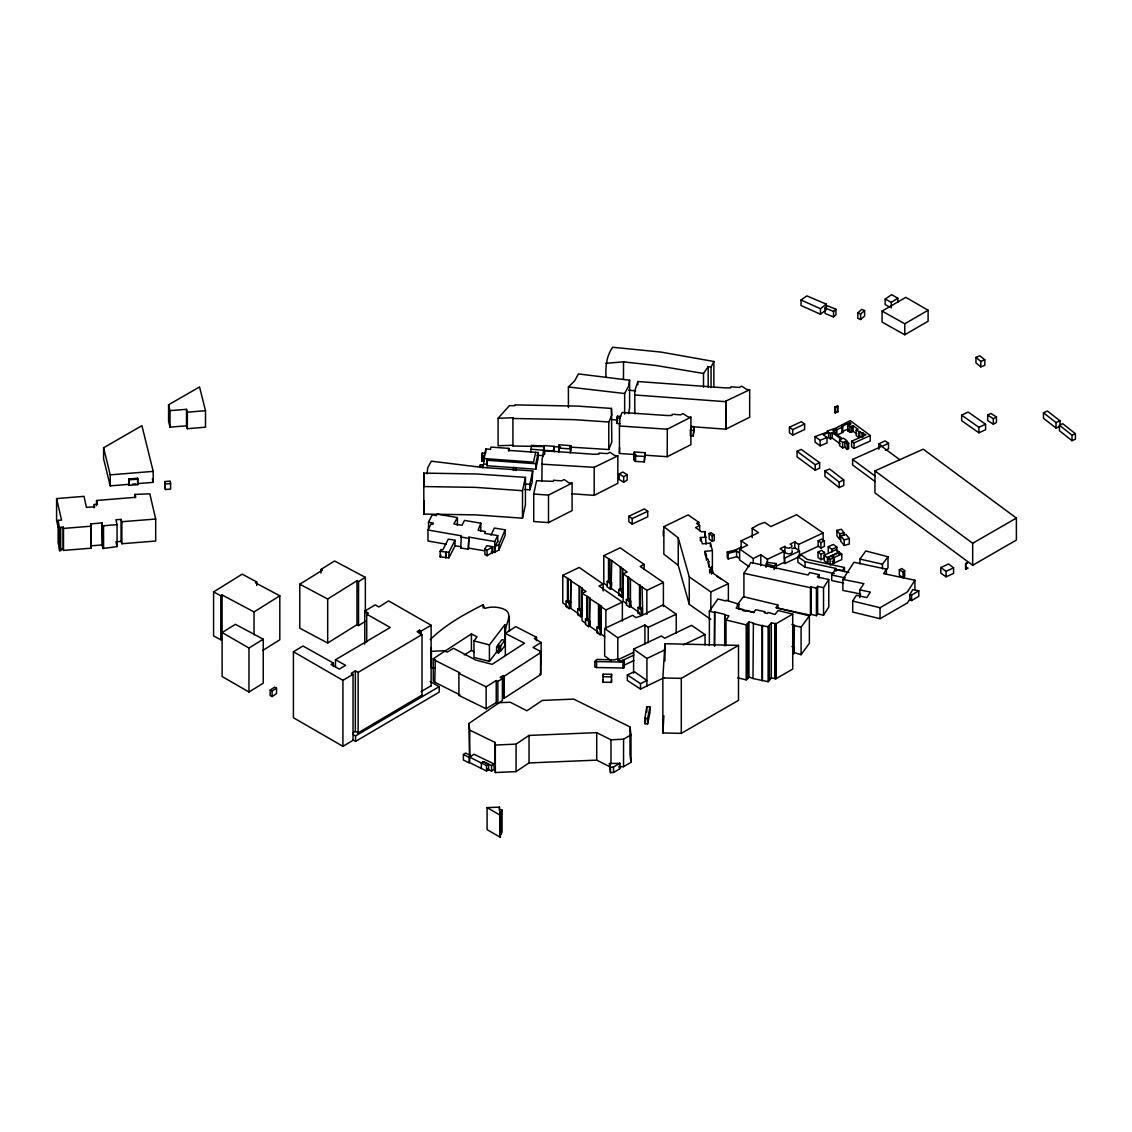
<?xml version="1.0" encoding="UTF-8"?>
<svg xmlns="http://www.w3.org/2000/svg" width="1132" height="1132" viewBox="0 0 1132 1132"><rect width="100%" height="100%" fill="white"/><g stroke="black" fill="none" stroke-linecap="round" stroke-linejoin="round"><path stroke-width="1.5" d="M541.874 481.369L542.129 458.63L544.676 450.734L594.059 454.3L598.885 454.088L599.012 453.083L607.346 453.607L610.021 452.262L614.619 455.488L617.846 455.828L617.846 483.322L594.201 495.363L571.533 493.764M603.158 674.163L603.016 676.695L611.436 676.851L611.577 674.318L603.158 674.163L603.016 682.186L611.436 682.341L611.577 679.823M603.016 682.186L603.158 679.667M662.857 677.955L664.951 643.726L738.488 645.382L738.488 700.368L681.294 733.366L662.857 732.942L662.857 677.955L681.294 678.365L738.488 645.382M662.857 732.942L663.904 715.834M533.738 494.033L536.54 480.69L553.251 481.383L553.392 480.265L561.571 480.859L564.203 479.572L569 482.883L572.099 483.095L572.099 510.589L548.496 522.602L533.738 521.527L533.738 494.033L548.496 495.108L548.496 522.602M423.892 514.07L423.75 473.091L476.968 473.997L525.432 477.379L522.503 490.708L522.503 518.201L475.525 514.876L423.892 514.07L423.75 500.585M619.6 447.423L619.43 453.479L634.783 454.512M430.217 639.622C445.343 624.737 464.262 614.294 483.053 604.771L484.85 608.379C490.821 606.526 497.457 606.667 503.287 608.945C515.301 613.53 503.655 625.161 505.707 633.425M427.061 473.898L427.712 467.799L431.32 461.177L482.204 467.431L532.719 470.926L529.818 484.326L529.818 489.831L524.526 489.448M690.888 417.184L667.215 429.212L619.43 425.986L620.025 417.609L622.133 412.444L667.201 415.529L671.983 415.458L672.295 414.255L680.587 414.85L683.049 413.605L688.044 416.93L690.888 417.184L690.888 444.692L667.215 456.705L645.028 455.205M558.699 452.234L559.222 444.763L570.853 445.668L570.853 451.159M568.405 407.591L568.405 386.974L574.66 380.847L578.438 373.928L629.604 380.225L628.543 386.21L624.652 393.526L624.652 414.156M487.043 465.761L487.269 458.8L487.043 465.761L535.804 469.228L538.209 458.007L538.209 452.517L508.325 450.338L508.891 448.385L490.963 447.112L490.467 449.376L485.812 448.88L483.76 458.545L483.76 464.049L487.199 464.29M644.915 718.24L646.797 706.651L649.994 706.948L649.994 712.438L647.617 723.942L644.915 723.73L644.915 718.24L647.617 718.438L649.994 706.948M644.915 723.73L645.721 718.763M635.519 454.357L635.222 461.432L644.32 461.884L644.985 452.701L634.345 451.993L633.75 459.733L635.519 459.861L635.519 454.357L633.75 454.229M644.32 461.884L644.985 452.701M513.362 467.53L512.994 469.539L515.796 469.738L516.22 467.658L513.362 467.53L513.362 470.275M725.782 429.184L725.895 401.068L749.667 389.733L749.667 417.227L725.782 429.184L690.803 426.608M543.473 450.253L544.365 445.626L554.185 446.305L553.336 450.932L543.473 450.253L543.473 455.757M635.222 461.432L635.519 459.861M484.34 458.403L484.821 453.182L482.274 453.041L481.779 460.965L484.34 461.148M481.779 460.965L482.274 453.041M570.188 453.012L570.853 445.668M530.781 451.951L531.601 445.315L544.124 446.178L544.124 448.937M537.021 455.205L543.261 455.715L544.124 446.178M535.62 452.39L533.54 462.111L483.76 458.545M628.543 413.704L629.604 407.718L629.604 380.225M535.804 469.228L535.804 463.738L538.209 452.517M693.251 435.933L694.199 426.637L691.51 426.453L690.393 430.103L690.393 435.608L693.251 435.933L694.199 426.637M633.75 459.733L634.345 451.993M482.204 467.431L482.897 465.026L480.378 464.743L479.6 467.106M620.322 423.722L616.926 423.453L616.926 417.963L617.478 416.18L620.704 416.435M616.926 423.453L617.478 416.18M529.818 489.831L532.139 482.345L532.719 470.926M605.974 363.301L623.548 361.858L656.263 365.537L703.51 373.461L708.193 366.655L711.066 367.065L713.868 361.49L661.116 352.094L612.667 347.255C606.497 355.773 605.422 366.825 605.974 377.041M522.503 518.201L525.432 504.872L525.432 477.379M428.519 528.503L428.519 522.22L432.127 514.876L436.329 515.584L437.235 514.084L457.399 517.579L453.819 523.932L461.969 525.305L464.488 520.423L480.817 523.168L478.114 530.3L485.472 531.545L484.567 533.342L497.755 535.592L497.755 541.874M497.783 541.082L495.009 546.544L495.009 552.048L498.915 550.01L498.915 544.52L505.141 529.818L494.373 528.05L490.92 535.153M498.915 550.01L505.141 535.323L505.141 529.818M440.15 551.369L440.971 549.529L442.796 549.883L448.314 539.101L455.007 540.247L455.007 545.751L448.909 557.864L440.15 556.873L440.15 551.369L448.909 552.359L455.007 540.247M440.15 556.873L440.971 555.02M847.712 425.321L849.991 426.722L853.146 425.802L853.146 431.306L849.991 432.212L847.712 430.825L847.939 424.84L851.038 423.793L849.736 422.774L841.868 426.283L841.868 431.773L842.746 432.452L836.873 435.113L836.873 429.608L832.855 430.443L834.397 431.504L834.397 434.249M847.712 430.825L848.745 429.877M501.151 812.125L502.07 810.059L499.75 809.748L499.368 807.144L487.085 807.64L487.085 829.629L500.386 837.326L500.033 811.984L501.151 812.125L501.151 834.114L500.033 833.987L500.033 811.984M501.151 834.114L502.07 832.062L502.07 810.059M569.467 447.069L608.79 449.531L608.79 422.024L611.747 415.359L611.436 408.426L577.603 406.119L514.749 404.874L514.805 405.723L509.428 405.638L498.108 418.246L498.108 445.753L512.923 445.244L512.952 445.98L542.978 446.56M608.79 449.531L611.832 441.947L611.436 408.426M497.755 535.592L494.741 541.563L468.931 537.134L468.323 549.232L460.738 547.973L461.304 535.818L427.981 530.002L427.981 541.011L446.305 544.195M460.738 547.973L461.304 546.813L454.64 545.652M427.981 530.002L430.995 524.144L432.778 524.399L433.415 523.069L428.519 522.22M749.667 389.733L746.526 389.422L741.8 386.139L739.267 387.427L730.947 386.804L730.706 387.823L725.909 387.936L637.84 381.526L634.712 391.007L634.868 413.887M468.323 549.232L468.931 537.134M909.788 594.654L912.774 589.56L918.788 590.876L918.788 596.366L911.585 600.526L909.788 600.144L909.788 594.654L911.585 595.022L918.788 590.876M484.878 548.963L486.817 545.709L492.816 546.742L492.816 552.232L487.057 555.713L484.878 554.468L484.878 548.963L487.057 550.223L492.816 546.742M860.645 593.975L842.873 590.409L842.873 579.414L853.938 562.25L886.37 569.17L883.625 573.627L914.897 580.249L914.897 589.673M762.119 680.742L762.119 625.755L768.119 626.718L771.302 622.954L776.113 623.675L792.725 614.096L792.725 669.083L776.113 678.662L771.302 677.955L768.119 681.719L752.992 678.521L753.388 622.982L748.959 621.977L747.813 623.52L747.813 678.521L746.2 679.865L737.781 677.827M843.68 583.037L831.723 580.589L831.723 575.084L835.94 568.448L805.107 561.713L797.862 556.732L801.414 555.062L807.215 559.378L844.43 567.514L844.43 571.632M910.227 598.545L907.425 602.917L880.045 618.709L852.707 612.058L852.707 601.064L856.415 595.248L866.857 597.583L870.324 592.078L859.811 589.857L859.811 597.71M737.13 605.153L743.413 596.677L777.84 604.983L776.071 607.728L809.366 615.822L809.366 643.316L801.088 654.692L794.367 652.64M776.326 607.813L810.441 615.185L811.036 614.336L816.427 615.667L817.615 613.855L823.53 615.2L823.53 587.706L828.78 579.499L817.346 576.966L818.96 574.66L809.748 572.551L808.092 574.999L750.941 562.491L743.922 573.301L743.922 597.356M823.53 615.2L828.78 606.993L828.78 579.499M914.897 580.249L907.425 591.923L880.045 607.714L852.707 601.064M745.847 610.572L739.253 609.016M844.43 567.514L842.519 570.429L835.246 569.495L848.887 572.438M816.427 615.667L816.427 588.173L817.615 586.362L823.53 587.706M859.811 589.857L863.886 583.631L842.873 579.414M714.349 645.07L714.66 611.959L725.004 614.45L725.004 645.382M903.562 577.801L903.562 572.297L904.652 570.641L901.794 568.547L899.36 569.778L899.36 575.268L903.322 577.787L904.652 576.146L904.652 570.641M709.368 645.594L709.368 611.223L717.886 598.984L725.782 600.936L726.263 600.271L738.885 604.205L738.885 609.356M738.885 604.205L736.097 608.167L743.639 609.639L742.861 610.615L745.988 611.322L746.611 610.403L753.7 612.483L755.709 609.766L765.034 611.662L764.199 612.709L767.298 613.473L768.133 612.426L774.953 614.464L778.123 610.516L792.725 614.096M810.441 615.185L810.441 587.692L811.036 586.843L816.427 588.173M746.2 679.865L746.2 624.878L747.813 623.52M794.07 647.9L794.367 625.133L791.947 624.524M752.992 678.521L748.959 676.964L747.813 678.521M859.952 563.807L859.952 559.095L865.782 550.973L887.997 556.746L887.997 567.74L886.172 570.231M801.088 654.692L801.088 627.199L809.366 615.822M500.726 645.764L504.745 640.288L502.042 639.594L497.755 645.084L500.726 645.764L500.726 651.268L504.745 645.778L504.702 624.949L505.707 625.175M794.296 647.617L793.702 653.914L794.339 647.136L791.947 646.528M725.98 645.735L725.98 619.968L728.98 615.907L724.706 614.832L724.706 645.778M882.493 568.901L882.493 564.189L887.997 556.746M496.58 646.896L497.783 645.311L499.849 645.863L499.849 651.367L498.618 652.966L496.58 652.4L496.58 646.896L498.618 647.476L499.849 645.863M496.58 652.4L497.783 650.801M497.571 650.759L489.42 661.399L473.968 657.409L473.968 640.924L477.025 636.863L471.421 633.92L445.683 650.659L431.405 651.325L430.853 647.561M774.189 569.566L774.189 566.127L776.17 563.51L766.732 562.406L766.024 567.344M489.42 661.399L489.42 644.9L504.702 624.949M594.838 661.513L596.861 659.418L614.605 659.885L616.685 659.05L620.294 661.555L623.803 659.942L624.227 667.597L623.024 667.993L596.55 667.54L594.838 667.017L594.838 661.513L624.227 662.107M833.534 316.96L833.534 311.47L835.968 309.262L827.605 305.895L825.03 307.918L825.03 313.408L833.534 316.96L835.968 314.767L835.968 309.262M857.83 312.871L861.721 309.404L864.607 310.578L864.607 316.083L860.617 319.479L857.83 318.375L857.83 312.871L860.617 313.974L864.607 310.578M820.488 314.243L820.488 308.739L826.303 304.154L806.861 295.891L801.032 300.022L801.032 305.513L820.488 314.243L826.303 309.659M469.511 755.964L468.832 723.532L499.24 702.689L510.32 702.264L526.918 710.783L542.228 700.425L573.683 699.109L630 726.9L630.991 734.88L630.991 762.374L623.548 766.675L618.836 766.916M889.766 307.055L885.153 304.579L885.153 299.089L891.662 294.674L897.789 298.225L897.789 302.357M468.832 723.532L469.738 730.112L494.882 742.351L495.321 745.054L516.079 744.106L529.026 735.432L596.72 732.645L610.983 739.819L623.548 739.182L630.991 734.88M494.882 742.351L495.321 772.548L516.079 771.599L529.026 762.926L596.72 760.138L609.554 766.605M433.273 658.796L435.339 659.899L434.773 682.214L433.273 680.785L433.273 658.796L444.664 651.254L447.381 652.06L453.493 648.296L475.765 660.041L492.137 664.328L524.54 643.202L505.339 633.396L505.339 655.4M469.157 757.407L471.365 755.95L465.677 753.049L463.398 754.535L463.398 760.025L469.157 762.897L469.157 757.407L463.398 754.535M270.194 690.067L274.637 687.152L276.533 688.115L276.533 693.605L272.09 696.534L270.194 695.572L270.194 690.067L272.09 691.029L276.533 688.115M481.27 768.515L481.425 762.968L483.378 761.751L488.571 764.27L488.571 769.76L486.505 771.034L469.653 762.614L469.653 757.11L473.997 754.252L494.076 763.973L494.076 769.477L491.557 771.104L487.496 769.109M464.276 655.074L471.421 650.419L471.421 633.92M505.339 633.396L515.739 626.619L536.511 637.288L536.511 640.67M504.235 676.214L503.061 675.592L503.061 697.595L504.235 698.218L504.235 676.214L540.728 652.57L539.695 651.975L540.601 651.395L533.016 647.49L541.138 642.467L534.361 638.59L536.511 637.288M504.235 698.218L540.728 674.573L540.728 652.57M491.557 771.104L491.557 765.6L494.076 763.973M891.308 307.876L891.308 302.371L897.789 298.225M222.084 638.943L220.797 639.75L213.58 635.915L213.58 591.923L242.177 574.15L256.723 581.947L255.407 582.782L279.816 595.8L279.816 639.792L262.638 650.532M320.964 572.99L320.964 569.467L334.548 560.977L365.353 577.362L365.353 612.553M254.035 634.797L254.035 611.917L279.816 595.8M320.964 569.467L322.379 570.217L299.796 584.197L299.796 628.189L327.686 643.018L327.686 599.026L356.976 580.744L358.547 581.565L365.353 577.362M327.686 643.018L356.976 624.737L356.976 580.744M220.797 639.75L220.797 595.757L222.084 594.951L254.035 611.917M496.226 680.544L496.226 702.533L486.137 708.802L458.885 695.402L458.885 673.399L486.137 686.813L496.226 680.544L497.868 681.393L502.41 678.62L500.16 677.304L503.061 675.592M248.969 648.042L263.247 639.198L235.414 624.326L222.127 632.533L248.969 648.042L248.969 692.034L222.127 676.526L222.084 594.951M248.969 692.034L263.247 683.204L263.247 639.198M356.976 624.737L358.547 625.557L365.353 621.355M496.226 702.533L497.868 703.397L502.41 700.623L502.41 678.62M481.425 762.968L486.505 765.529L488.571 764.27M364.773 644.15L364.773 611.153L375.145 604.87L378.951 606.978L388.587 600.908L431.122 625.246L421.09 631.09L419.505 630.184L417.043 631.684L422.01 634.571L422.01 695.359M422.01 634.571L358.122 672.38L355.335 670.852L351.217 673.356L353.043 674.347L353.043 740.328L342.925 746.328L293.414 717.716L293.414 651.735L302.98 646.018L333.374 663.027L333.374 666.507M352.844 732.871L355.335 731.357L358.122 732.885L422.038 695.062M458.885 673.399L459.875 672.818L434.773 660.225M458.885 695.402L459.875 694.807M623.675 482.204L623.675 476.699L627.142 474.648L622.826 472.03L619.19 473.968L619.19 479.473L623.675 482.204L627.142 480.138L627.142 474.648M342.925 746.328L342.925 680.332L353.043 674.347M366.711 641.971L366.711 614.195L368.424 613.176L364.773 611.153M333.374 663.027L330.983 664.442L339.275 669.125L345.614 665.347L335.468 659.744L335.468 666.691M335.468 659.744L390.271 627.482L366.711 614.195M352.929 739.875L355.575 741.403L355.575 735.899L439.188 686.657L430.245 681.535M355.575 741.403L439.188 692.147L439.188 686.657M421.09 691.595L431.151 685.737M882.083 311.088L904.765 323.78L928.098 310.239L905.812 297.362L882.083 311.088L882.083 322.082L904.765 334.775L928.098 321.233L928.098 310.239M168.583 404.789L199.529 386.946L205.5 410.69L205.5 427.188L187.346 428.703L186.511 425.83L186.511 409.331L170.012 410.619L168.583 404.789L168.583 421.288L170.012 427.118L186.511 425.83M129.133 484.326L110.229 485.869L103.592 458.785L103.592 447.777L141.91 425.674L153.202 471.365L153.202 482.359L137.736 483.619M972.671 565.278L972.671 543.289L1016.394 518.074L923.231 449.178L874.937 470.884L874.937 492.873L972.671 565.278L1016.394 540.063L1016.394 518.074M609.455 763.492L610.459 767.114L613.516 766.972L619.685 763.407L609.455 763.492L610.459 772.618L613.516 772.463L619.685 768.897L619.685 763.407M965.808 569.24L965.808 563.736L967.803 562.59L965.568 563.566L965.568 569.071L967.803 568.094L965.568 569.071M987.684 415.09L993.33 418.684L996.457 416.958L996.457 422.462L993.33 424.175L987.684 420.595L987.684 415.09L990.882 413.421L996.457 416.958M848.66 443.22L848.66 448.711L847.217 449.475L847.217 443.985L848.66 443.22L846.255 440.999L846.906 440.688L843.524 438.197L842.349 438.65L833.35 432.028L834.397 431.504M495.009 546.544L498.915 544.52M853.146 425.802L858.07 429.283L856.202 430.132L865.895 434.787L851.618 441.211L851.618 446.716L854.08 448.371L870.253 440.999L870.253 435.509L850.217 420.623L835.204 428.349L827.181 431.08L828.115 431.773L815.026 436.598L815.026 442.103L820.134 445.838L827.025 442.937L827.025 437.433L823.289 434.872L828.638 432.452L830.463 433.443L832.275 432.58L841.232 439.244L839.534 440.079L839.534 445.569L842.675 447.932L844.854 447.083L847.217 449.475M566.127 601.064L568.123 600.342L570.783 602.21L569.198 603.144L566.127 601.064L566.127 606.554L569.198 608.648L570.372 608.082L577.844 613.332M644.122 569.58L644.122 564.415L640.188 566.425L663.394 582.471L663.394 606.54M566.127 606.554L567.217 606.002M589.602 626.152C590.635 622.614 589.73 617.308 585.541 618.935L585.541 624.44L588.583 626.633L589.829 625.713M818.181 540.785L820.912 542.624L824.379 540.87L824.379 546.36L820.912 548.129L818.181 546.289L818.181 540.785L821.691 539.157L824.379 540.87M823.134 540.799L823.134 532.946L796.574 514.706L770.807 526.55L764.638 522.347L758.61 524.569L752.186 528.262L758.454 532.691L741.12 540.827L747.573 545.171L739.606 548.949L753.247 558.571L760.803 554.751L767.397 559.307L767.397 562.448M570.783 607.714L570.797 580.221L570.372 608.082M698.812 525.743L698.812 522.319L696.534 523.451L699.647 525.545L699.647 530.696M784.434 556.916L784.943 563.481L798.032 557.241M798.584 550.732L798.584 544.45L794.82 541.832L790.094 544.082C795.952 546.855 786.811 550.209 784.886 546.388L780.089 548.695L784.037 551.411L784.434 562.42M638.052 607.53L641.193 609.695L642.254 609.172L642.254 614.662L641.193 615.2L638.052 613.02L638.052 607.53L640.174 606.936L642.254 609.172M699.647 525.545L695.543 527.569L701.599 531.884L705.01 531.601L706.142 544.039M627.354 674.955L640.5 683.629L646.867 680.488L634.359 671.672L627.354 674.955L627.354 680.459L640.5 689.119L646.867 685.978L646.938 658.456L633.595 649.117L661.385 635.972L664.71 638.25L691.567 625.317L705.038 634.599L705.038 644.915M818.068 552.091L821.025 554.213L824.521 552.487L824.521 557.991L821.025 559.703L818.068 557.581L818.068 552.091L821.662 550.336L824.521 552.487M741.333 547.053L735.262 550.039L739.437 552.869M596.96 627.156L600.172 629.279L601.262 628.755L601.262 634.26L600.172 634.783L596.96 632.647L596.96 627.156L599.069 626.548L601.262 628.755M594.201 495.363L594.187 467.318L617.846 455.828M710.811 619.43L689.261 604.375L678.238 565.349L663.861 554.171L663.861 526.677L688.143 514.89L698.812 522.319M856.202 430.132L856.202 435.636L858.863 437.433L859.768 436.994L859.768 431.49M577.702 609.073L579.754 608.422L582.329 610.233L581.947 616.19L580.758 616.77L577.702 614.577L577.702 609.073L580.758 611.266L580.758 616.77M577.702 614.577L579.075 614.237M618.808 589.517L620.874 588.895L623.308 590.593L622.968 596.578L621.893 597.088L618.808 595.022L618.808 589.517L621.893 591.583L621.893 597.088M580.758 611.266L581.707 610.53M618.808 595.022L619.912 594.484M581.947 616.19L582.343 588.23L581.707 616.034M607.205 581.452L609.257 580.773L611.719 582.584L611.365 588.527L610.261 589.036L607.205 586.942L607.205 581.452L610.261 583.546L610.261 589.036M626.406 599.535L629.505 601.587L630.665 601.035L630.665 606.526L629.505 607.092L626.406 605.026L626.406 599.535L628.6 598.814L630.665 601.035M596.96 632.647L598.149 632.081M638.052 613.02L639.184 612.483M572.099 483.095L548.496 495.108M828.638 432.452L828.638 437.957L830.463 438.947L832.275 438.07L839.944 443.786M607.346 585.711L603.78 583.178L603.78 555.67L620.152 547.831L644.122 564.415M961.662 415.161L968.115 412.062L985.59 424.217L985.59 429.721L978.883 432.82L961.662 420.651L961.662 415.161L978.883 427.316L978.883 432.82M646.938 658.456L664.314 650.136M646.938 685.95L664.314 677.644M603.13 590.961L603.13 584.084L599.054 586.022L622.374 602.111L622.374 621.015M611.11 560.849L611.11 588.343L611.747 560.595L627.114 572L623.109 573.74L646.853 590.366L663.394 582.471M824.209 555.288L827.478 557.581L827.478 563.071L824.209 560.793L824.209 555.288L835.911 549.727L839.166 552.006L839.166 554.765M827.478 557.581L839.166 552.006M566.269 605.309L562.76 602.79L562.76 575.297L579.23 567.457L603.13 584.084M601.007 606.568L601.007 634.062L601.007 606.568L605.875 609.964L622.374 602.111M585.541 618.935L588.583 621.128L589.602 620.647M767.397 559.307L784.037 551.411M784.943 557.977L799.489 551.058L799.489 556.562M776.481 566L784.037 562.406M683.318 644.9L705.038 634.599M628.854 516.249L644.363 508.919L647.716 511.296L647.716 516.8L632.165 524.088L628.854 521.753L628.854 516.249L632.165 518.597L632.165 524.088M589.432 598.474L589.432 625.968L590.083 598.177L589.432 598.474L601.644 606.285M791.862 548.907L794.678 547.577L799.489 551.058M676.228 633.099L676.228 614.195L663.027 604.913L641.32 615.766L635.915 617.633L632.703 615.299L604.658 628.486L617.789 637.825L644.915 625.02L648.226 627.326L648.226 642.792M633.75 652.301L617.803 659.829L620.279 661.513L633.934 655.06M623.308 665.588L633.934 660.55M610.261 583.546L611.365 583.022M642.07 587.027L642.693 614.223M789.428 427.231L792.725 429.594L804.597 424.019L804.597 429.509L792.725 435.098L789.428 432.735L789.428 427.231L801.329 421.684L804.597 424.019M632.165 518.597L647.716 511.296M797.055 451.343L801.215 449.39L819.639 462.677L819.639 468.167L815.21 470.233L797.055 456.847L797.055 451.343L815.21 464.728L815.21 470.233M621.893 591.583L622.968 591.074M798.584 544.45L823.134 532.946M663.861 526.677L678.238 537.841L689.261 576.867L710.811 591.937L728.371 583.688L728.371 600.866M798.584 555.444L818.535 546.105M648.226 627.326L676.228 614.195M815.21 464.728L819.639 462.677M888.521 443.334L882.238 446.249L878.857 443.772L885.153 440.914L888.521 443.334L888.521 448.838L885.38 450.281M581.735 588.541L585.98 591.527L582.046 593.281L590.083 598.177M978.883 427.316L985.59 424.217M834.68 406.982L837.949 406.232L837.949 411.723L835.303 412.939L834.68 406.982L835.303 412.939M835.303 407.435L837.949 406.232M834.68 412.487L837.949 411.723M940.791 567.571L946.055 571.335L953.597 567.868L953.597 573.372L946.055 576.839L940.791 573.075L940.791 567.571L948.616 563.991L953.597 567.868M828.242 552.246L828.242 546.742L833.336 544.421L836.859 547.11L836.859 551.227M851.618 441.211L854.08 442.867L870.253 435.509M570.245 580.49L582.343 588.23M836.873 429.608L842.746 426.948L842.746 432.452M830.081 559.42L833.407 557.92L833.407 563.425L830.081 564.925L830.081 559.42L827.817 557.765L831.157 556.265L833.407 557.92M603.78 555.67L611.747 560.595M875.078 481.539L852.594 464.955L852.594 459.45L881.687 446.362L899.94 459.833M1059.425 425.193L1062.736 423.708L1075.4 433.697L1075.4 439.202L1072.004 440.688L1059.425 430.698L1059.425 425.193L1072.004 435.183L1072.004 440.688M828.242 546.742L831.921 549.331L836.859 547.11M841.741 554.086L839.505 552.43L832.048 555.784L834.284 557.439L841.741 554.086L841.741 559.59L834.284 562.944L832.048 561.288M562.76 575.297L570.797 580.221M841.868 431.773L848.165 428.971M824.917 470.898L839.152 482.076L843.764 480.01L843.764 485.515L839.152 487.581L824.917 476.402L824.917 470.898L829.614 469.016L843.764 480.01M1043.449 412.755L1056.014 422.576L1059.962 420.835L1059.962 426.34L1056.014 428.066L1043.449 418.26L1043.449 412.755L1047.496 411.043L1059.962 420.835M1072.004 435.183L1075.4 433.697M630.453 578.862L630.453 606.356L631.118 606.073M709.17 533.526L711.207 532.663L714.193 535.026L714.193 540.516L712.155 541.379L709.17 539.03L709.17 533.526L712.155 535.889L712.155 541.379M712.155 535.889L714.193 535.026M815.026 436.598L820.134 440.348L827.025 437.433M975.954 357.401L979.902 355.788L984.826 359.849L984.826 365.353L980.779 366.881L975.954 362.891L975.954 357.401L980.779 361.377L980.779 366.881M839.534 440.079L842.675 442.428L844.854 441.593L847.217 443.985M980.779 361.377L984.826 359.849M709.637 573.004L709.637 569.566L711.519 569.042L711.519 574.193M840.736 535.761L844.217 539.907L849.297 538.563L849.297 544.067L844.217 545.412L840.736 541.252L840.736 535.761L846.029 534.417L849.297 538.563M843.991 532.733L841.458 529.295L836.93 530.384L839.675 533.837L843.991 532.733L843.991 535.478M727.268 552.034L728.173 553.392L736.607 551.242L736.607 556.746L728.173 558.897L727.268 557.538L727.268 552.034L735.064 550.095L736.607 551.242M60.689 528.531L60.689 550.534L59.628 550.704L59.628 528.715L60.689 528.531L60.463 527.271L63.151 527.144L63.505 528.418L63.505 550.421L91.069 548.185L90.801 523.875L102.064 522.942L102.828 548.397L103.578 548.44L103.521 525.786L117.063 524.597L117.063 546.586L103.578 548.44M705.01 554.793L705.01 551.355L712.382 550.605L712.382 572.933M706.425 560.255L706.425 555.105L705.561 555.189L706.92 559.166L707.868 559.038L708.83 561.741L708.83 566.891M712.382 550.605L710.387 543.119L702.378 543.841L700.411 537.53L706.142 537.162M128.822 478.963L137.623 478.213L137.694 479.147L137.694 484.652L128.963 485.387L128.822 478.963L128.963 485.387M132.345 484.171L135.868 483.873M186.511 409.331L187.346 412.204L205.5 410.69M128.963 479.897L137.694 479.147M94.239 507.9L94.239 504.518L97.508 504.235L96.545 500.486L135.741 497.288L134.991 494.415L149.806 493.835L155.692 519.036L155.692 541.025L121.874 543.728L121.053 541.393L121.053 519.39L115.931 519.758L117.063 524.597M91.069 548.185L90.801 545.865L102.064 544.931L102.828 548.397M103.592 447.777L110.229 474.86L153.202 471.365M164.833 481.539L170.182 481.114L170.578 483.605L170.578 489.109L165.371 489.491L164.833 481.539L165.371 489.491M58.128 527.187L56.6 520.55L56.6 498.561L84.023 496.34L86.4 507.334L94.72 506.825L94.239 504.518M121.053 519.39L121.874 521.725L155.692 519.036M63.505 528.418L91.069 526.196M59.628 550.704L58.128 542.384L58.128 520.38L61.567 520.112L56.6 498.561M165.371 483.987L170.578 483.605M121.053 541.393L115.931 541.761L117.063 546.586M708.83 561.741L707.825 561.812L708.957 566.453L711.519 569.042M63.505 550.421L63.151 549.133L60.463 549.261L60.689 550.534M434.575 667.668L431.405 667.823L431.405 651.325M498.108 418.246L512.923 417.75L512.952 418.486L574.773 419.675L608.79 422.024M553.576 446.772L560.637 446.899M899.36 569.778L903.562 572.297M635.222 455.941L644.32 456.394M102.828 526.394L103.578 526.437M558.699 448.116L570.188 448.88M541.874 464.177L594.187 467.318M487.043 460.271L535.804 463.738M522.503 490.708L475.525 487.368L423.892 486.562L423.75 473.091M634.868 394.983L725.782 401.69M481.779 455.46L484.34 455.644M524.526 483.944L529.818 484.326M616.926 417.963L620.322 418.217M530.781 449.206L543.261 450.211M628.642 390.144L635.547 390.865M690.393 430.103L693.251 430.429M568.405 386.974L624.652 393.526M611.011 419.434L617.831 420.227M460.738 536.978L468.323 538.238M468.931 548.143L484.411 550.789M491.302 551.963L494.741 552.558L494.741 541.563M774.189 566.127L766.024 563.906M797.862 556.732L797.862 562.222L805.107 567.203L834.312 573.584M831.723 575.084L845.392 577.886M743.922 573.301L810.441 587.692M859.952 559.095L882.493 564.189M794.07 625.557L801.088 627.199M709.368 611.223L714.349 612.412M752.992 623.534L762.119 625.755M725.98 619.968L746.2 624.878M747.474 610.969L753.997 612.568M473.968 640.924L489.42 644.9M825.03 307.918L833.534 311.47M801.032 300.022L820.488 308.739M491.557 765.6L483.435 761.61L481.27 763.01L469.653 757.11M434.773 682.214L458.304 694.029M471.421 650.419L474.223 651.89M299.796 584.197L327.686 599.026M213.58 591.923L220.797 595.757M885.153 299.089L891.308 302.371M352.929 734.385L355.575 735.899M539.695 673.965L540.728 674.573M293.414 651.735L342.925 680.332M487.085 807.64L500.386 815.323M619.19 473.968L623.675 476.699M716.542 576.16L721.763 579.414M611.365 588.527L620.237 594.64M728.371 583.688L710.486 571.462L709.637 569.566M784.915 552.147C786.33 554.708 794.07 554.284 792.032 550.718M736.649 556.477L739.437 558.373M783.839 562.717L784.943 563.481M622.968 596.578L622.727 568.887M604.658 636.608L601.262 634.26M626.718 603.752L623.109 601.233L623.109 573.74M630.453 606.356L639.523 612.709M589.432 625.968L597.201 631.401M585.64 623.293L582.046 620.775L582.046 593.281M749.158 566.679L739.606 559.958L739.606 548.949M853.146 431.306L856.839 433.91M611.223 660.649L604.658 655.98L604.658 628.486M852.594 459.45L875.078 476.034M874.937 470.884L972.671 543.289M841.868 426.283L842.746 426.948M705.01 551.355L706.425 555.105M711.646 569.566L712.424 572.622M619.685 768.897L619.558 762.926M152.367 478.978L153.202 482.359M711.519 566.637L713.004 572.976M624.227 667.597L623.803 659.942M58.128 520.38L59.628 528.715M630.991 762.374L630 754.393L630 726.9M500.033 833.987L500.386 837.326M137.694 484.652L137.623 478.213M1056.014 422.576L1056.014 428.066M993.33 418.684L993.33 424.175M946.055 571.335L946.055 576.839M911.585 595.022L911.585 600.526M904.765 323.78L904.765 334.775M903.322 572.283L903.322 577.787M886.37 569.17L886.37 573.896M880.045 607.714L880.045 618.709M878.857 443.772L878.857 449.277M863.009 432.665L863.009 436.796M862.089 433.146L862.089 437.263M860.617 313.974L860.617 319.479M858.863 431.943L858.863 437.433M854.08 442.867L854.08 448.371M851.816 426.608L851.816 432.099M849.991 426.722L849.991 432.212M849.736 422.774L849.736 425.519M844.854 441.593L844.854 447.083M844.217 539.907L844.217 545.412M842.675 442.428L842.675 447.932M839.675 533.837L839.675 539.341L836.93 535.889L836.93 530.384M839.152 482.076L839.152 487.581M837.312 405.78L837.312 411.27M836.152 429.085L836.152 434.589M835.94 568.448L835.94 571.207M834.284 557.439L834.284 562.944M832.275 432.58L832.275 438.07M831.921 549.331L831.921 552.076M830.463 433.443L830.463 438.947M827.817 557.765L827.817 563.255M826.303 304.154L826.303 306.899M820.912 542.624L820.912 548.129M821.025 554.213L821.025 559.703M820.134 440.348L820.134 445.838M818.96 574.66L818.96 578.098M817.615 586.362L817.615 613.855M811.036 586.843L811.036 614.336M805.107 561.713L805.107 567.203M794.82 541.832L794.82 548.114M792.725 429.594L792.725 435.098M784.886 546.388L784.886 552.671M777.84 604.983L777.84 608.408M776.17 563.51L776.17 568.66M776.113 623.675L776.113 678.662M775.406 623.477L775.406 678.478M775.052 623.93L775.052 678.917M771.302 622.954L771.302 677.955M769.435 625.642L769.435 680.629M768.968 625.529L768.968 680.516M768.119 626.718L768.119 681.719M766.732 562.406L766.732 565.844M762.459 625.232L762.459 680.233M760.803 554.751L760.803 565.745M753.247 558.571L753.247 563.283M752.186 528.262L752.186 537.686M748.959 621.977L748.959 676.964M747.276 623.378L747.276 678.365M741.12 540.827L741.12 548.68M728.173 553.392L728.173 558.897M725.895 401.068L725.895 428.561M714.66 611.959L714.66 646.33M713.868 361.49L713.868 387.271M711.066 367.065L711.066 387.682M710.811 591.937L710.811 610.827M710.387 543.119L710.387 546.558M708.193 366.655L708.193 387.271M705.01 531.601L705.01 536.752M703.51 373.461L703.51 387.201M700.411 537.53L700.411 540.955M689.261 576.867L689.261 604.375M681.294 678.365L681.294 733.366M678.238 537.841L678.238 565.349M667.314 428.547L667.215 456.705M664.951 643.726L664.951 660.904M663.324 530.554L663.324 536.044M647.617 718.438L647.617 723.942M646.853 590.366L646.853 614.421M646.797 706.651L646.797 712.155M644.915 625.02L644.915 643.91M641.193 609.695L641.193 615.2M640.5 683.629L640.5 689.119M640.174 584.933L640.174 608.988M639.523 585.216L639.523 607.559M637.84 381.526L637.84 384.965M633.595 649.117L633.595 673.186M629.505 601.587L629.505 607.092M628.6 576.811L628.6 599.153M627.935 577.108L627.935 599.451M623.548 361.858L623.463 379.277M623.548 739.182L623.548 766.675M623.024 662.503L623.024 667.993M620.874 566.863L620.874 589.206M620.237 567.146L620.237 589.489M619.43 425.986L619.43 453.479M617.789 637.825L617.789 660.168M613.516 766.972L613.516 772.463M611.577 674.318L611.436 682.341M610.983 739.819L610.983 763.874M610.459 767.114L610.459 772.618M609.257 558.741L609.257 581.084M608.535 559.067L608.535 581.409M605.875 609.964L605.875 628.868M600.172 629.279L600.172 634.783M599.069 604.545L599.069 626.887M598.503 604.813L598.503 627.142M596.72 732.645L596.72 760.138M596.55 662.05L596.55 667.54M588.583 621.128L588.583 626.633M587.466 596.352L587.466 620.407M586.843 596.635L586.843 618.978M579.754 586.418L579.754 608.761M579.075 586.716L579.075 609.058M569.198 603.144L569.198 608.648M568.123 578.339L568.123 602.394M567.443 578.65L567.443 600.979M559.222 444.763L559.222 450.267M554.185 446.305L554.185 451.795M544.676 450.734L544.676 454.173M541.138 642.467L541.138 664.456M540.601 651.395L540.601 673.399M529.026 735.432L529.026 762.926M516.22 467.658L516.22 470.403M516.079 744.106L516.079 771.599M512.923 417.75L512.952 445.98M509.315 616.473L509.315 631.316M508.891 448.385L508.891 451.13M499.368 807.144L499.368 810.526M498.618 647.476L498.618 652.966M497.868 681.393L497.868 703.397M495.321 745.054L495.321 772.548M491.953 547.987L491.953 553.491M487.057 550.223L487.057 555.713M486.505 765.529L486.505 771.034M486.137 686.813L486.137 708.802M485.812 448.88L485.812 452.998M483.053 604.771L483.053 608.068M482.897 465.026L482.897 467.785M480.817 523.168L480.817 531.035M480.378 464.743L480.378 467.488M469.738 730.112L469.738 755.893M457.399 517.579L457.399 525.432M448.909 552.359L448.909 557.864M446.065 551.765L446.065 557.269M445.683 552.473L445.683 557.977M431.122 625.246L431.122 686.02M421.09 631.09L421.09 634.571M419.505 630.184L419.505 633.651M358.547 581.565L358.547 625.557M358.122 672.38L358.122 733.168M355.335 670.852L355.335 731.64M272.09 691.029L272.09 696.534M256.723 581.947L256.723 585.47M187.346 412.204L187.346 428.703M170.012 410.619L170.012 427.118M134.991 494.415L134.991 497.797M121.874 521.725L121.874 543.728M110.229 474.86L110.229 485.869M102.064 522.942L102.064 544.931M96.545 500.486L96.545 505.565M90.801 523.875L90.801 545.865M63.151 527.144L63.151 549.133M771.302 565.858L770.765 566.75L773.467 567.33L773.977 566.481L771.302 565.858"/></g></svg>
